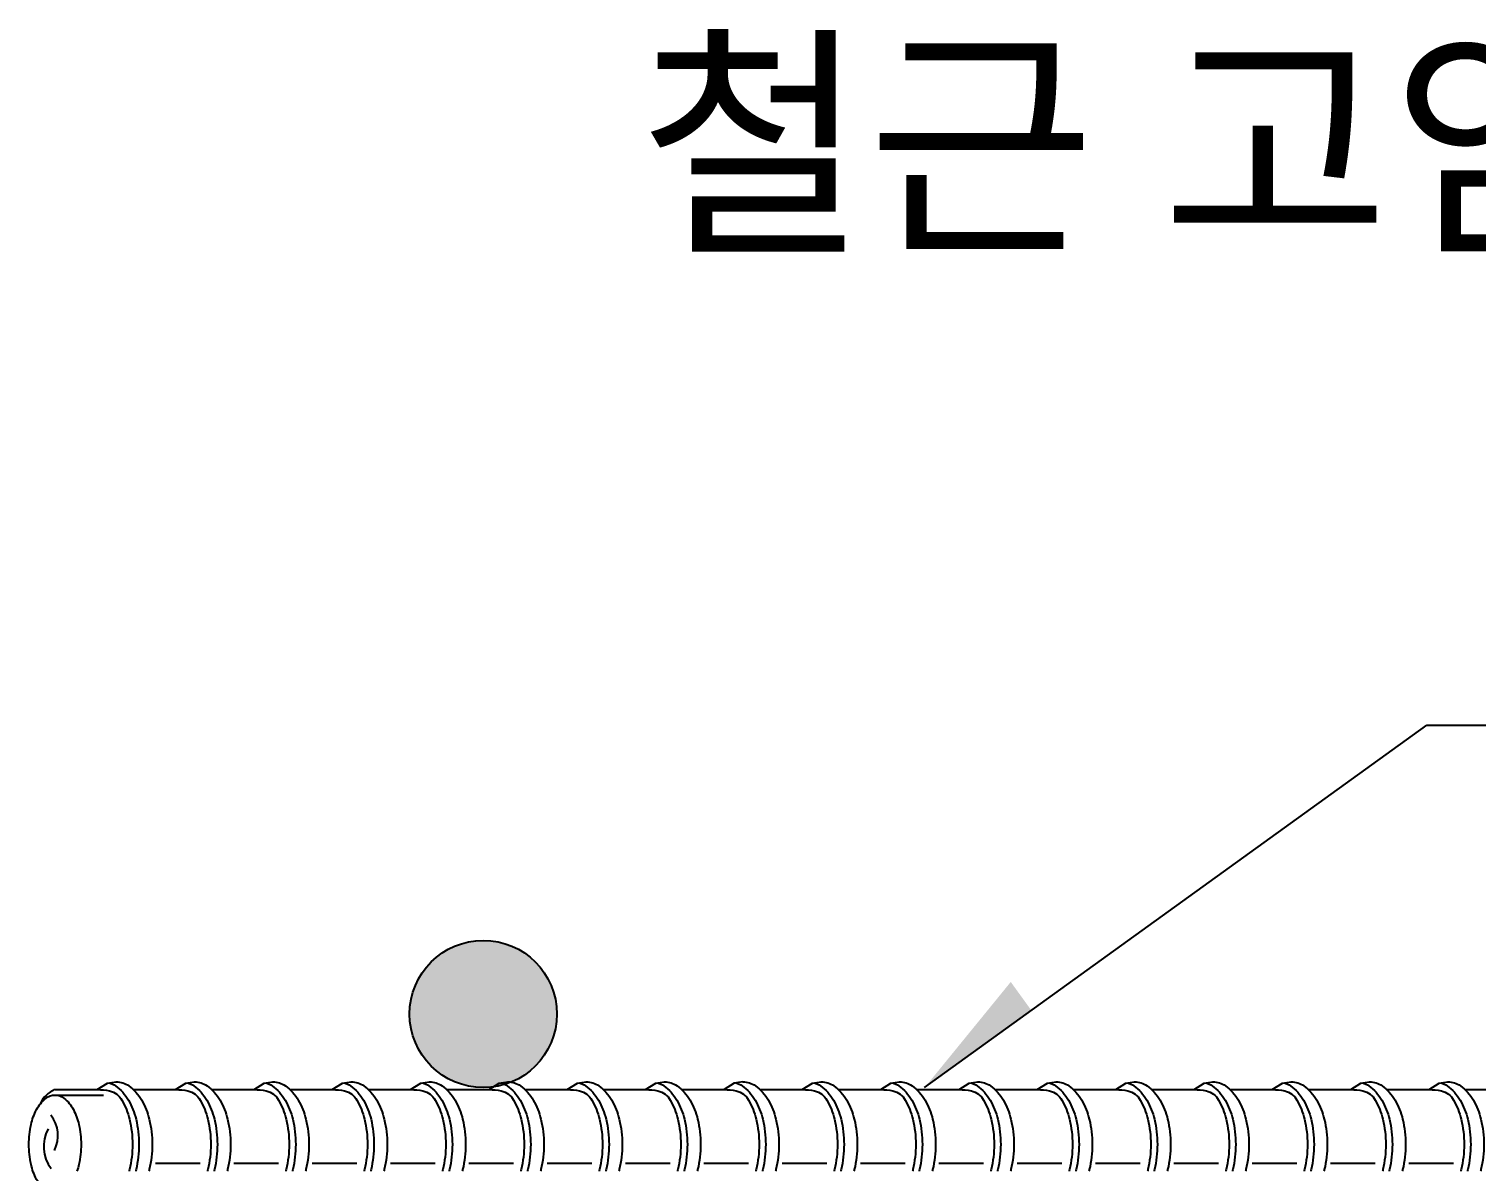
# Model space of a CAD drawing. Header units: millimetres. Extents: x -133 to 138, y -120 to 4.
# Drawn here: x -98.94 to -67.1, y -40.58 to -15.44 of the extents above; entities that cross this region are included whole.
import ezdxf

# ---------------------------------------------------------------- set-up
doc = ezdxf.new("R2010")
doc.units = ezdxf.units.MM
doc.header["$LTSCALE"] = 500
doc.header["$MEASUREMENT"] = 0
doc.styles.add('주TITLE', font='Gulim.ttf')

# ---------------------------------------------------------------- blocks, each defined once
blk = doc.blocks.new('arw1')
at = {"color": 1}
blk.add_solid([(0, 0), (2.898, 0.776), (2.898, 0)], dxfattribs=at)

msp = doc.modelspace()

# ---------------------------------------------------------------- hatches: boundary and pattern name
h = msp.add_hatch(color=1)
h.paths.add_polyline_path([(-87.321, -37.124, 1), (-90.561, -37.124, 1)])
h.paths.add_polyline_path([(-62.29, -37.124, 1), (-65.53, -37.124, 1)])
h.paths.add_polyline_path([(-37.258, -37.124, 1), (-40.498, -37.124, 1)])

# ---------------------------------------------------------------- linework, layer by layer
at = {"color": 1}
for p, q in [((-79.228, -38.744), (-68.181, -30.762)), ((-68.181, -30.762), (-48.902, -30.762)), ((-98.364, -38.789), (-97.43, -38.789)), ((-96.641, -38.789), (-95.706, -38.789)), ((-94.917, -38.789), (-93.982, -38.789)), ((-93.193, -38.789), (-92.259, -38.789)), ((-91.469, -38.789), (-90.535, -38.789)), ((-89.746, -38.789), (-88.811, -38.789)), ((-88.022, -38.789), (-87.088, -38.789)), ((-86.298, -38.789), (-85.364, -38.789)), ((-84.575, -38.789), (-83.64, -38.789)), ((-83.417, -38.644), (-83.643, -38.789)), ((-83.23, -38.617), (-83.417, -38.644)), ((-82.851, -38.789), (-81.916, -38.789)), ((-81.127, -38.789), (-80.193, -38.789)), ((-79.404, -38.789), (-78.469, -38.789)), ((-79.404, -38.789), (-78.469, -38.789)), ((-77.68, -38.789), (-76.745, -38.789)), ((-75.956, -38.789), (-75.022, -38.789)), ((-74.233, -38.789), (-73.298, -38.789)), ((-72.509, -38.789), (-71.574, -38.789)), ((-70.785, -38.789), (-69.851, -38.789)), ((-69.062, -38.789), (-68.127, -38.789)), ((-67.338, -38.789), (-66.403, -38.789)), ((-98.364, -38.91), (-97.294, -38.91)), ((-96.15, -40.41), (-95.168, -40.41)), ((-94.426, -40.41), (-93.444, -40.41)), ((-92.703, -40.41), (-91.721, -40.41)), ((-90.979, -40.41), (-89.997, -40.41)), ((-89.255, -40.41), (-88.273, -40.41)), ((-87.532, -40.41), (-86.549, -40.41)), ((-85.808, -40.41), (-84.826, -40.41)), ((-84.084, -40.41), (-83.102, -40.41)), ((-82.361, -40.41), (-81.378, -40.41)), ((-80.637, -40.41), (-79.655, -40.41)), ((-78.913, -40.41), (-77.931, -40.41)), ((-77.19, -40.41), (-76.207, -40.41)), ((-75.466, -40.41), (-74.484, -40.41)), ((-73.742, -40.41), (-72.76, -40.41)), ((-72.018, -40.41), (-71.036, -40.41)), ((-70.295, -40.41), (-69.313, -40.41)), ((-68.571, -40.41), (-67.589, -40.41))]:
    msp.add_line(p, q, dxfattribs=at)
for points in [[(-97.433, -38.789), (-97.207, -38.644), (-97.019, -38.617, -0.156984), (-96.741, -38.706, -0.106606), (-96.457, -39.021, -0.072284), (-96.289, -39.442, -0.05869), (-96.224, -39.996, -0.05869), (-96.289, -40.55, -0.005285), (-96.297, -40.582, -0.106606)], [(-97.433, -38.789, -0.047901), (-97.162, -38.815, -0.22525), (-96.893, -39.021, -0.072284), (-96.725, -39.442, -0.05869), (-96.66, -39.996, -0.05869), (-96.725, -40.55, -0.005285), (-96.733, -40.582, -0.22525)], [(-97.169, -38.638, -0.080536), (-97.033, -38.706, -0.106606), (-96.748, -39.021, -0.072284), (-96.581, -39.442, -0.05869), (-96.516, -39.996, -0.05869), (-96.581, -40.55, -0.005285), (-96.589, -40.582, -0.106606)], [(-95.709, -38.789), (-95.483, -38.644), (-95.296, -38.617, -0.156984), (-95.018, -38.706, -0.106606), (-94.733, -39.021, -0.072284), (-94.566, -39.442, -0.05869), (-94.5, -39.996, -0.05869), (-94.566, -40.55, -0.005285), (-94.574, -40.582, -0.106606)], [(-95.709, -38.789, -0.047901), (-95.438, -38.815, -0.22525), (-95.169, -39.021, -0.072284), (-95.001, -39.442, -0.05869), (-94.936, -39.996, -0.05869), (-95.001, -40.55, -0.005285), (-95.009, -40.582, -0.22525)], [(-95.446, -38.638, -0.080536), (-95.309, -38.706, -0.106606), (-95.025, -39.021, -0.072284), (-94.857, -39.442, -0.05869), (-94.792, -39.996, -0.05869), (-94.857, -40.55, -0.005285), (-94.865, -40.582, -0.106606)], [(-93.985, -38.789), (-93.759, -38.644), (-93.572, -38.617, -0.156984), (-93.294, -38.706, -0.106606), (-93.01, -39.021, -0.072284), (-92.842, -39.442, -0.05869), (-92.777, -39.996, -0.05869), (-92.842, -40.55, -0.005285), (-92.85, -40.582, -0.106606)], [(-93.985, -38.789, -0.047901), (-93.714, -38.815, -0.22525), (-93.445, -39.021, -0.072284), (-93.278, -39.442, -0.05869), (-93.212, -39.996, -0.05869), (-93.278, -40.55, -0.005285), (-93.286, -40.582, -0.22525)], [(-93.722, -38.638, -0.080536), (-93.586, -38.706, -0.106606), (-93.301, -39.021, -0.072284), (-93.133, -39.442, -0.05869), (-93.068, -39.996, -0.05869), (-93.133, -40.55, -0.005285), (-93.141, -40.582, -0.106606)], [(-92.262, -38.789), (-92.036, -38.644), (-91.848, -38.617, -0.156984), (-91.57, -38.706, -0.106606), (-91.286, -39.021, -0.072284), (-91.118, -39.442, -0.05869), (-91.053, -39.996, -0.05869), (-91.118, -40.55, -0.005285), (-91.126, -40.582, -0.106606)], [(-92.262, -38.789, -0.047901), (-91.991, -38.815, -0.22525), (-91.722, -39.021, -0.072284), (-91.554, -39.442, -0.05869), (-91.489, -39.996, -0.05869), (-91.554, -40.55, -0.005285), (-91.562, -40.582, -0.22525)], [(-91.998, -38.638, -0.080536), (-91.862, -38.706, -0.106606), (-91.577, -39.021, -0.072284), (-91.41, -39.442, -0.05869), (-91.345, -39.996, -0.05869), (-91.41, -40.55, -0.005285), (-91.418, -40.582, -0.106606)], [(-90.538, -38.789), (-90.312, -38.644), (-90.125, -38.617, -0.156984), (-89.847, -38.706, -0.106606), (-89.562, -39.021, -0.072284), (-89.394, -39.442, -0.05869), (-89.329, -39.996, -0.05869), (-89.394, -40.55, -0.005285), (-89.403, -40.582, -0.106606)], [(-90.538, -38.789, -0.047901), (-90.267, -38.815, -0.22525), (-89.998, -39.021, -0.072284), (-89.83, -39.442, -0.05869), (-89.765, -39.996, -0.05869), (-89.83, -40.55, -0.005285), (-89.838, -40.582, -0.22525)], [(-90.275, -38.638, -0.080536), (-90.138, -38.706, -0.106606), (-89.854, -39.021, -0.072284), (-89.686, -39.442, -0.05869), (-89.621, -39.996, -0.05869), (-89.686, -40.55, -0.005285), (-89.694, -40.582, -0.106606)], [(-88.814, -38.789), (-88.588, -38.644), (-88.401, -38.617, -0.156984), (-88.123, -38.706, -0.106606), (-87.839, -39.021, -0.072284), (-87.671, -39.442, -0.05869), (-87.606, -39.996, -0.05869), (-87.671, -40.55, -0.005285), (-87.679, -40.582, -0.106606)], [(-88.814, -38.789, -0.047901), (-88.543, -38.815, -0.22525), (-88.274, -39.021, -0.072284), (-88.107, -39.442, -0.05869), (-88.041, -39.996, -0.05869), (-88.107, -40.55, -0.005285), (-88.115, -40.582, -0.22525)], [(-88.551, -38.638, -0.080536), (-88.415, -38.706, -0.106606), (-88.13, -39.021, -0.072284), (-87.962, -39.442, -0.05869), (-87.897, -39.996, -0.05869), (-87.962, -40.55, -0.005285), (-87.97, -40.582, -0.106606)], [(-87.091, -38.789), (-86.865, -38.644), (-86.677, -38.617, -0.156984), (-86.399, -38.706, -0.106606), (-86.115, -39.021, -0.072284), (-85.947, -39.442, -0.05869), (-85.882, -39.996, -0.05869), (-85.947, -40.55, -0.005285), (-85.955, -40.582, -0.106606)], [(-87.091, -38.789, -0.047901), (-86.82, -38.815, -0.22525), (-86.551, -39.021, -0.072284), (-86.383, -39.442, -0.05869), (-86.318, -39.996, -0.05869), (-86.383, -40.55, -0.005285), (-86.391, -40.582, -0.22525)], [(-86.827, -38.638, -0.080536), (-86.691, -38.706, -0.106606), (-86.406, -39.021, -0.072284), (-86.239, -39.442, -0.05869), (-86.173, -39.996, -0.05869), (-86.239, -40.55, -0.005285), (-86.247, -40.582, -0.106606)], [(-85.367, -38.789), (-85.141, -38.644), (-84.953, -38.617, -0.156984), (-84.676, -38.706, -0.106606), (-84.391, -39.021, -0.072284), (-84.223, -39.442, -0.05869), (-84.158, -39.996, -0.05869), (-84.223, -40.55, -0.005285), (-84.232, -40.582, -0.106606)], [(-85.367, -38.789, -0.047901), (-85.096, -38.815, -0.22525), (-84.827, -39.021, -0.072284), (-84.659, -39.442, -0.05869), (-84.594, -39.996, -0.05869), (-84.659, -40.55, -0.005285), (-84.667, -40.582, -0.22525)], [(-85.104, -38.638, -0.080536), (-84.967, -38.706, -0.106606), (-84.683, -39.021, -0.072284), (-84.515, -39.442, -0.05869), (-84.45, -39.996, -0.05869), (-84.515, -40.55, -0.005285), (-84.523, -40.582, -0.106606)], [(-83.643, -38.789, -0.047901), (-83.372, -38.815, -0.22525), (-83.103, -39.021, -0.072284), (-82.936, -39.442, -0.05869), (-82.87, -39.996, -0.05869), (-82.936, -40.55, -0.005285), (-82.944, -40.582, -0.22525)], [(-83.38, -38.638, -0.080536), (-83.244, -38.706, -0.106606), (-82.959, -39.021, -0.072284), (-82.791, -39.442, -0.05869), (-82.726, -39.996, -0.05869), (-82.791, -40.55, -0.005285), (-82.799, -40.582, -0.106606)], [(-83.23, -38.617, -0.156984), (-82.952, -38.706, -0.106606), (-82.667, -39.021, -0.072284), (-82.5, -39.442, -0.05869), (-82.435, -39.996, -0.05869), (-82.5, -40.55, -0.005285), (-82.508, -40.582, -0.106606)], [(-81.92, -38.789), (-81.693, -38.644), (-81.506, -38.617, -0.156984), (-81.228, -38.706, -0.106606), (-80.944, -39.021, -0.072284), (-80.776, -39.442, -0.05869), (-80.711, -39.996, -0.05869), (-80.776, -40.55, -0.005285), (-80.784, -40.582, -0.106606)], [(-81.92, -38.789, -0.047901), (-81.649, -38.815, -0.22525), (-81.38, -39.021, -0.072284), (-81.212, -39.442, -0.05869), (-81.147, -39.996, -0.05869), (-81.212, -40.55, -0.005285), (-81.22, -40.582, -0.22525)], [(-81.656, -38.638, -0.080536), (-81.52, -38.706, -0.106606), (-81.235, -39.021, -0.072284), (-81.068, -39.442, -0.05869), (-81.002, -39.996, -0.05869), (-81.068, -40.55, -0.005285), (-81.076, -40.582, -0.106606)], [(-80.196, -38.789), (-79.97, -38.644), (-79.782, -38.617, -0.156984), (-79.505, -38.706, -0.106606), (-79.22, -39.021, -0.072284), (-79.052, -39.442, -0.05869), (-78.987, -39.996, -0.05869), (-79.052, -40.55, -0.005285), (-79.06, -40.582, -0.106606)], [(-80.196, -38.789, -0.047901), (-79.925, -38.815, -0.22525), (-79.656, -39.021, -0.072284), (-79.488, -39.442, -0.05869), (-79.423, -39.996, -0.05869), (-79.488, -40.55, -0.005285), (-79.496, -40.582, -0.22525)], [(-79.933, -38.638, -0.080536), (-79.796, -38.706, -0.106606), (-79.512, -39.021, -0.072284), (-79.344, -39.442, -0.05869), (-79.279, -39.996, -0.05869), (-79.344, -40.55, -0.005285), (-79.352, -40.582, -0.106606)], [(-78.472, -38.789), (-78.246, -38.644), (-78.059, -38.617, -0.156984), (-77.781, -38.706, -0.106606), (-77.496, -39.021, -0.072284), (-77.329, -39.442, -0.05869), (-77.264, -39.996, -0.05869), (-77.329, -40.55, -0.005285), (-77.337, -40.582, -0.106606)], [(-78.472, -38.789, -0.047901), (-78.201, -38.815, -0.22525), (-77.932, -39.021, -0.072284), (-77.765, -39.442, -0.05869), (-77.699, -39.996, -0.05869), (-77.765, -40.55, -0.005285), (-77.773, -40.582, -0.22525)], [(-78.209, -38.638, -0.080536), (-78.073, -38.706, -0.106606), (-77.788, -39.021, -0.072284), (-77.62, -39.442, -0.05869), (-77.555, -39.996, -0.05869), (-77.62, -40.55, -0.005285), (-77.628, -40.582, -0.106606)], [(-76.749, -38.789), (-76.522, -38.644), (-76.335, -38.617, -0.156984), (-76.057, -38.706, -0.106606), (-75.773, -39.021, -0.072284), (-75.605, -39.442, -0.05869), (-75.54, -39.996, -0.05869), (-75.605, -40.55, -0.005285), (-75.613, -40.582, -0.106606)], [(-76.749, -38.789, -0.047901), (-76.478, -38.815, -0.22525), (-76.209, -39.021, -0.072284), (-76.041, -39.442, -0.05869), (-75.976, -39.996, -0.05869), (-76.041, -40.55, -0.005285), (-76.049, -40.582, -0.22525)], [(-76.485, -38.638, -0.080536), (-76.349, -38.706, -0.106606), (-76.064, -39.021, -0.072284), (-75.897, -39.442, -0.05869), (-75.831, -39.996, -0.05869), (-75.897, -40.55, -0.005285), (-75.905, -40.582, -0.106606)], [(-75.025, -38.789), (-74.799, -38.644), (-74.611, -38.617, -0.156984), (-74.334, -38.706, -0.106606), (-74.049, -39.021, -0.072284), (-73.881, -39.442, -0.05869), (-73.816, -39.996, -0.05869), (-73.881, -40.55, -0.005285), (-73.889, -40.582, -0.106606)], [(-75.025, -38.789, -0.047901), (-74.754, -38.815, -0.22525), (-74.485, -39.021, -0.072284), (-74.317, -39.442, -0.05869), (-74.252, -39.996, -0.05869), (-74.317, -40.55, -0.005285), (-74.325, -40.582, -0.22525)], [(-74.762, -38.638, -0.080536), (-74.625, -38.706, -0.106606), (-74.341, -39.021, -0.072284), (-74.173, -39.442, -0.05869), (-74.108, -39.996, -0.05869), (-74.173, -40.55, -0.005285), (-74.181, -40.582, -0.106606)], [(-73.301, -38.789), (-73.075, -38.644), (-72.888, -38.617, -0.156984), (-72.61, -38.706, -0.106606), (-72.325, -39.021, -0.072284), (-72.158, -39.442, -0.05869), (-72.092, -39.996, -0.05869), (-72.158, -40.55, -0.005285), (-72.166, -40.582, -0.106606)], [(-73.301, -38.789, -0.047901), (-73.03, -38.815, -0.22525), (-72.761, -39.021, -0.072284), (-72.594, -39.442, -0.05869), (-72.528, -39.996, -0.05869), (-72.594, -40.55, -0.005285), (-72.602, -40.582, -0.22525)], [(-73.038, -38.638, -0.080536), (-72.902, -38.706, -0.106606), (-72.617, -39.021, -0.072284), (-72.449, -39.442, -0.05869), (-72.384, -39.996, -0.05869), (-72.449, -40.55, -0.005285), (-72.457, -40.582, -0.106606)], [(-71.578, -38.789), (-71.351, -38.644), (-71.164, -38.617, -0.156984), (-70.886, -38.706, -0.106606), (-70.602, -39.021, -0.072284), (-70.434, -39.442, -0.05869), (-70.369, -39.996, -0.05869), (-70.434, -40.55, -0.005285), (-70.442, -40.582, -0.106606)], [(-71.578, -38.789, -0.047901), (-71.306, -38.815, -0.22525), (-71.038, -39.021, -0.072284), (-70.87, -39.442, -0.05869), (-70.805, -39.996, -0.05869), (-70.87, -40.55, -0.005285), (-70.878, -40.582, -0.22525)], [(-71.314, -38.638, -0.080536), (-71.178, -38.706, -0.106606), (-70.893, -39.021, -0.072284), (-70.726, -39.442, -0.05869), (-70.66, -39.996, -0.05869), (-70.726, -40.55, -0.005285), (-70.734, -40.582, -0.106606)], [(-69.854, -38.789), (-69.628, -38.644), (-69.44, -38.617, -0.156984), (-69.163, -38.706, -0.106606), (-68.878, -39.021, -0.072284), (-68.71, -39.442, -0.05869), (-68.645, -39.996, -0.05869), (-68.71, -40.55, -0.005285), (-68.718, -40.582, -0.106606)], [(-69.854, -38.789, -0.047901), (-69.583, -38.815, -0.22525), (-69.314, -39.021, -0.072284), (-69.146, -39.442, -0.05869), (-69.081, -39.996, -0.05869), (-69.146, -40.55, -0.005285), (-69.154, -40.582, -0.22525)], [(-69.591, -38.638, -0.080536), (-69.454, -38.706, -0.106606), (-69.17, -39.021, -0.072284), (-69.002, -39.442, -0.05869), (-68.937, -39.996, -0.05869), (-69.002, -40.55, -0.005285), (-69.01, -40.582, -0.106606)], [(-68.13, -38.789), (-67.904, -38.644), (-67.717, -38.617, -0.156984), (-67.439, -38.706, -0.106606), (-67.154, -39.021, -0.072284), (-66.987, -39.442, -0.05869), (-66.921, -39.996, -0.05869), (-66.987, -40.55, -0.005285), (-66.995, -40.582, -0.106606)], [(-68.13, -38.789, -0.047901), (-67.859, -38.815, -0.22525), (-67.59, -39.021, -0.072284), (-67.422, -39.442, -0.05869), (-67.357, -39.996, -0.05869), (-67.422, -40.55, -0.005285), (-67.431, -40.582, -0.22525)], [(-67.867, -38.638, -0.080536), (-67.73, -38.706, -0.106606), (-67.446, -39.021, -0.072284), (-67.278, -39.442, -0.05869), (-67.213, -39.996, -0.05869), (-67.278, -40.55, -0.005285), (-67.286, -40.582, -0.106606)], [(-98.364, -41.082, -0.167885), (-98.561, -41.014, -0.105329), (-98.77, -40.764, -0.067711), (-98.89, -40.434, -0.053868), (-98.937, -39.996, -0.053868), (-98.89, -39.558, -0.067711), (-98.77, -39.228, -0.105329), (-98.561, -38.978, -0.167885), (-98.364, -38.91, -0.167885), (-98.168, -38.978, -0.105329), (-97.959, -39.228, -0.067711), (-97.838, -39.558, -0.053868), (-97.791, -39.996, -0.053868), (-97.838, -40.434, -0.029534), (-97.88, -40.582, -0.105329)]]:
    msp.add_lwpolyline(points, format="xyb", dxfattribs=at)
msp.add_circle((-88.941, -37.124), 1.62, dxfattribs=at)
for centre, radius, start, end in [((-98.16, -39.327), 0.575, 110.8147, 157.7259), ((-99.021, -39.8), 0.722, 333.1289, 38.4611), ((-97.81, -40.038), 0.805, 151.5721, 217.2852)]:
    msp.add_arc(centre, radius, start, end, dxfattribs=at)

# ---------------------------------------------------------------- block references
at = {"color": 7, "rotation": 35.84968817123965}
msp.add_blockref('arw1', (-79.228, -38.744), dxfattribs=at)

# ---------------------------------------------------------------- texts
at = {"color": 6, "style": '주TITLE'}
msp.add_text('철근 고임대 상세도', height=4, dxfattribs=at).set_placement((-85.51, -19.971))

doc.saveas('drawing.dxf')
